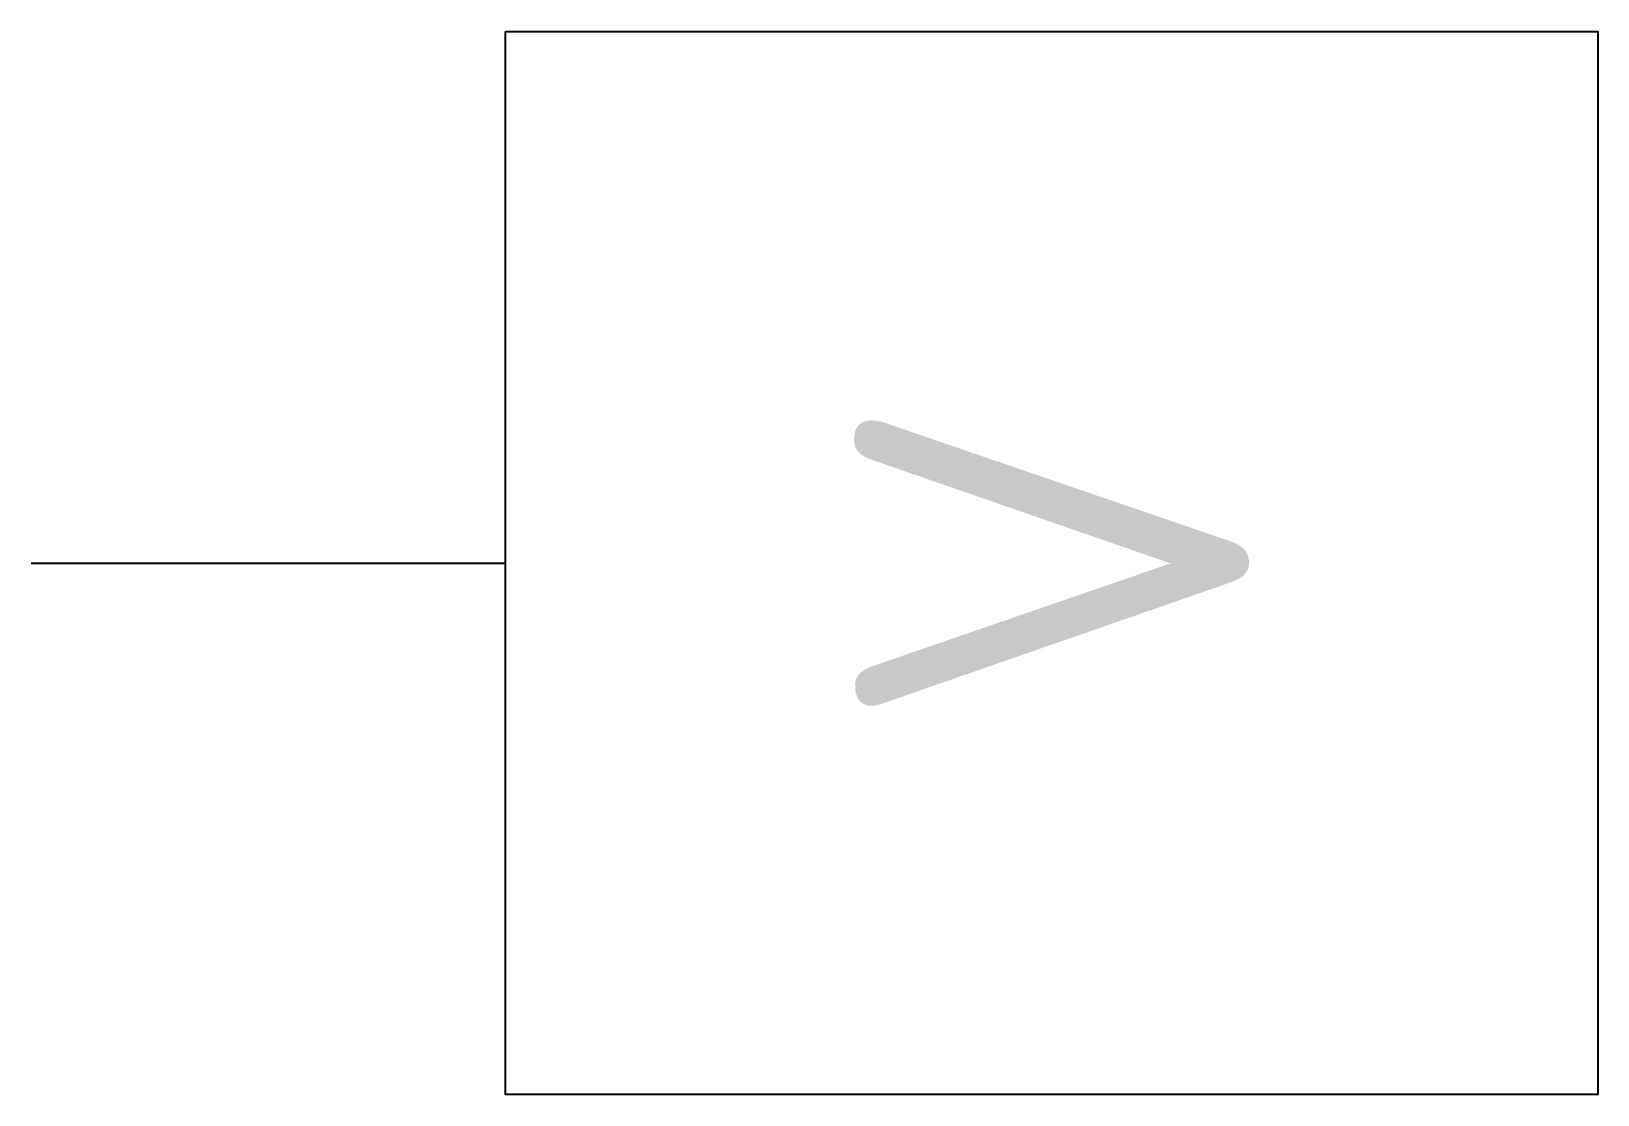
# Model space of a CAD drawing. Extents: x 0 to 4.96, y -1.68 to 1.68.
import ezdxf
from ezdxf.enums import TextEntityAlignment as Align

# ---------------------------------------------------------------- set-up
doc = ezdxf.new("R2010")
doc.units = 0
doc.layers.get('0').update_dxf_attribs({"lineweight": 25})
doc.styles.add('NLCS-ISO', font='NLCS-ISO.ttf')

msp = doc.modelspace()

# ---------------------------------------------------------------- linework, layer by layer
msp.add_line((0, 0), (1.5, 0))
msp.add_lwpolyline([(1.5, 1.6814), (4.9563, 1.6814), (4.9563, -1.6814), (1.5, -1.6814)], close=True)

# ---------------------------------------------------------------- texts
at = {"style": 'NLCS-ISO'}
msp.add_text('V', height=1.25, rotation=90, dxfattribs=at).set_placement((3.2282, 0), align=Align.MIDDLE_CENTER)

doc.saveas('drawing.dxf')
